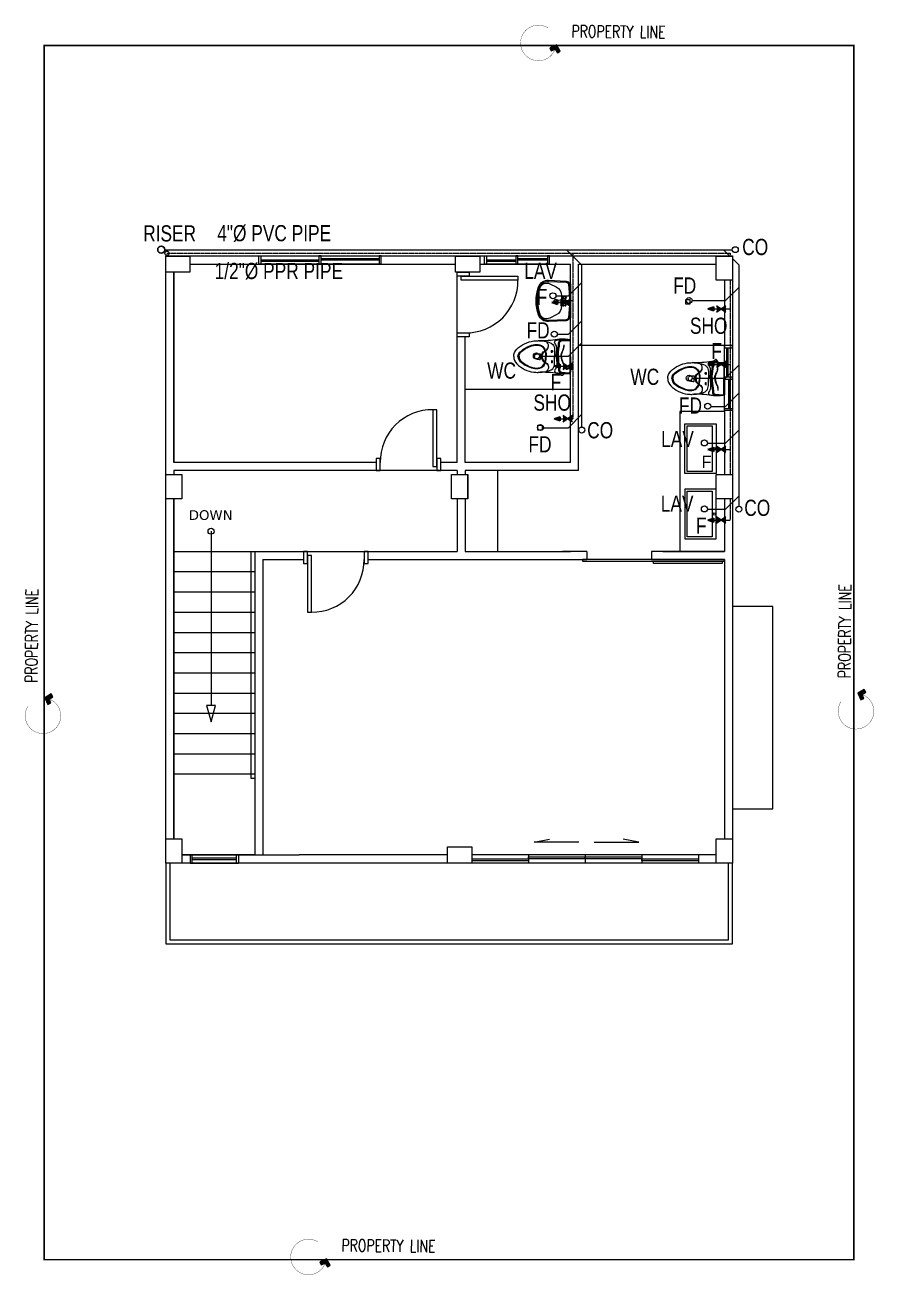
# Model space of a CAD drawing. Header units: millimetres. Extents: x 1634676 to 2610633, y -385676 to -37463.
# Drawn here: x 2158779 to 2169266, y -229901 to -214457 of the extents above; entities that cross this region are included whole.
import ezdxf

# ---------------------------------------------------------------- set-up
doc = ezdxf.new("R2010")
doc.units = ezdxf.units.MM
doc.header["$MEASUREMENT"] = 0
for name, pattern in [('CENTER', [2, 1.25, -0.25, 0.25, -0.25]), ('PHANTOM2', [1.25, 0.625, -0.125, 0.125, -0.125, 0.125, -0.125]), ('PHANTOMX2', [5, 2.5, -0.5, 0.5, -0.5, 0.5, -0.5])]:
    doc.linetypes.add(name, pattern=pattern)
doc.layers.get('0').update_dxf_attribs({"lineweight": 15})
for name, color, linetype, lineweight in [('.15', 7, 'Continuous', 15), ('.2', 2, 'Continuous', 20), ('ST-ANNOT_A', 74, 'Continuous', 20), ('ST-ANNOT_ALeadLines', 250, 'Continuous', 13), ('ST-HATCH_E', 250, 'Continuous', 9)]:
    doc.layers.add(name, color=color, linetype=linetype, lineweight=lineweight)
doc.layers.add('A-FURN-SEAT-N', color=1, linetype='Continuous')
doc.layers.add('WATER LINE', color=2, linetype='CENTER')
doc.styles.add('specs100', font='GOTHIC.TTF', dxfattribs={"height": 0.21})
doc.styles.add('ST_TEXT', font='romans.shx', dxfattribs={"width": 0.75})
doc.styles.add('VERDANA', font='verdana.ttf')

# ---------------------------------------------------------------- blocks, each defined once
blk = doc.blocks.new('769789789789')
for points in [[(1792812, -125948), (1792812, -125748), (1792512, -125748), (1792512, -125948)], [(1796392, -125948), (1796392, -125748), (1796092, -125748), (1796092, -125948)], [(1799312, -126048), (1799512, -126048), (1799512, -125748), (1799312, -125748)], [(1792512, -128748), (1792712, -128748), (1792712, -128448), (1792512, -128448)], [(1796042, -128748), (1796242, -128748), (1796242, -128448), (1796042, -128448)], [(1799312, -128748), (1799512, -128748), (1799512, -128448), (1799312, -128448)], [(1792512, -133248), (1792712, -133248), (1792712, -132948), (1792512, -132948)], [(1799312, -133248), (1799512, -133248), (1799512, -132948), (1799312, -132948)], [(1795992, -133048), (1795992, -133248), (1796292, -133248), (1796292, -133048)]]:
    blk.add_wipeout(points).dxf.layer = 'ST-HATCH_E'
at = {"layer": '.15', "color": 6}
for points in [[(1792512, -125948), (1792512, -125748), (1792812, -125748), (1792812, -125948)], [(1796092, -125948), (1796092, -125748), (1796392, -125748), (1796392, -125948)], [(1799312, -125748), (1799512, -125748), (1799512, -126048), (1799312, -126048)], [(1792512, -128448), (1792712, -128448), (1792712, -128748), (1792512, -128748)], [(1796042, -128448), (1796242, -128448), (1796242, -128748), (1796042, -128748)], [(1799312, -128448), (1799512, -128448), (1799512, -128748), (1799312, -128748)], [(1792512, -132948), (1792712, -132948), (1792712, -133248), (1792512, -133248)], [(1799312, -132948), (1799512, -132948), (1799512, -133248), (1799312, -133248)], [(1796292, -133048), (1796292, -133248), (1795992, -133248), (1795992, -133048)]]:
    blk.add_lwpolyline(points, close=True, dxfattribs=at)
blk = doc.blocks.new('1212121222')
at = {"layer": 'ST-HATCH_E', "ltscale": 1000}
for p, q in [((1810349, -183982), (1817349, -183982)), ((1810349, -191482), (1810349, -183982)), ((1810449, -185282), (1810449, -184082)), ((1810449, -184082), (1813749, -184082)), ((1810449, -186532), (1810449, -184082)), ((1810449, -184082), (1810449, -186532)), ((1813749, -184082), (1813949, -184082)), ((1813949, -186532), (1813949, -184082)), ((1814049, -184082), (1815349, -184082)), ((1814049, -184182), (1814049, -184082)), ((1814275, -183982), (1817349, -183982)), ((1815349, -186532), (1815349, -184082)), ((1815449, -184082), (1817249, -184082)), ((1815449, -186632), (1815449, -184082)), ((1817199, -183982), (1817349, -183982)), ((1817199, -184132), (1817199, -183982)), ((1817199, -183982), (1817349, -184132)), ((1817249, -184082), (1817249, -187632)), ((1817349, -183982), (1817349, -191482)), ((1817349, -183982), (1817349, -184132)), ((1817349, -184132), (1817199, -184132)), ((1816773, -184518), (1816823, -184518)), ((1816773, -184579), (1816773, -184518)), ((1816823, -184518), (1816823, -184579)), ((1816823, -184579), (1816773, -184579)), ((1814049, -186532), (1814049, -184982)), ((1815449, -185082), (1817249, -185082)), ((1815349, -185632), (1814049, -185632)), ((1816699, -185902), (1816699, -187632)), ((1817249, -185902), (1816699, -185902)), ((1814947, -186073), (1814997, -186073)), ((1814947, -186134), (1814947, -186073)), ((1814997, -186073), (1814997, -186134)), ((1816763, -186670), (1816763, -186056)), ((1816763, -186056), (1817148, -186056)), ((1816788, -186645), (1816788, -186081)), ((1816788, -186081), (1817098, -186081)), ((1817098, -186081), (1817098, -186645)), ((1817148, -186056), (1817148, -186670)), ((1814997, -186134), (1814947, -186134)), ((1812949, -186532), (1810449, -186532)), ((1813949, -186532), (1813749, -186532)), ((1815349, -186532), (1814049, -186532)), ((1810449, -186632), (1810449, -191382)), ((1813949, -186632), (1810449, -186632)), ((1813949, -186632), (1813949, -187632)), ((1815449, -186632), (1814049, -186632)), ((1814049, -186632), (1814049, -187632)), ((1814449, -186632), (1814449, -187632)), ((1817148, -186670), (1816763, -186670)), ((1817098, -186645), (1816788, -186645)), ((1810449, -191382), (1810449, -186782)), ((1817148, -186864), (1816763, -186864)), ((1816763, -186864), (1816763, -187478)), ((1817148, -187478), (1817148, -186864)), ((1816788, -187453), (1816788, -186889)), ((1816788, -186889), (1817098, -186889)), ((1817098, -186889), (1817098, -187453)), ((1810909, -187383), (1810909, -189534)), ((1816763, -187478), (1817148, -187478)), ((1817098, -187453), (1816788, -187453)), ((1810449, -187632), (1811449, -187632)), ((1811399, -187632), (1811399, -190432)), ((1811449, -187632), (1811449, -191382)), ((1811449, -187632), (1813949, -187632)), ((1811449, -187632), (1811449, -191382)), ((1814049, -187632), (1815349, -187632)), ((1815549, -187632), (1815249, -187632)), ((1815549, -187632), (1815399, -187632)), ((1815549, -187632), (1815549, -187732)), ((1816699, -187632), (1816349, -187632)), ((1816349, -187632), (1816349, -187732)), ((1816699, -187632), (1816399, -187632)), ((1816488, -187632), (1817249, -187632)), ((1817249, -187632), (1816488, -187632)), ((1811549, -187732), (1812049, -187732)), ((1811549, -187732), (1811549, -191382)), ((1812849, -187732), (1815549, -187732)), ((1815499, -187732), (1815499, -187752)), ((1817249, -187732), (1815499, -187732)), ((1815499, -187752), (1817249, -187752)), ((1816349, -187732), (1817249, -187732)), ((1816374, -187732), (1817224, -187732)), ((1816374, -187782), (1816374, -187752)), ((1817224, -187782), (1816374, -187782)), ((1817224, -187752), (1817224, -187782)), ((1817249, -187732), (1817249, -191382)), ((1817249, -187752), (1817249, -187732)), ((1810449, -187882), (1811449, -187882)), ((1810449, -188132), (1811449, -188132)), ((1810449, -188382), (1811449, -188382)), ((1817849, -188312), (1817349, -188312)), ((1817849, -190812), (1817849, -188312)), ((1810449, -188632), (1811449, -188632)), ((1810449, -188882), (1811449, -188882)), ((1810449, -189132), (1811449, -189132)), ((1810449, -189382), (1811449, -189382)), ((1810449, -189632), (1811449, -189632)), ((1810909, -189534), (1810852, -189534)), ((1810852, -189534), (1810911, -189736)), ((1810964, -189535), (1810909, -189534)), ((1810911, -189736), (1810964, -189535)), ((1810449, -189882), (1811449, -189882)), ((1810449, -190132), (1811449, -190132)), ((1810449, -190382), (1811449, -190382)), ((1811449, -190382), (1811449, -191382)), ((1811399, -190432), (1811449, -190432)), ((1817349, -190812), (1817349, -190812)), ((1817349, -190812), (1817849, -190812)), ((1814900, -191224), (1815091, -191188)), ((1816192, -191224), (1816000, -191188)), ((1810349, -191332), (1810499, -191332)), ((1810349, -191482), (1810349, -191332)), ((1810349, -191332), (1810499, -191482)), ((1810499, -191332), (1810499, -191482)), ((1815450, -191224), (1814900, -191224)), ((1815642, -191224), (1816192, -191224)), ((1817199, -191332), (1817349, -191332)), ((1817199, -191482), (1817199, -191332)), ((1817199, -191332), (1817349, -191482)), ((1817349, -191332), (1817349, -191482)), ((1817349, -191482), (1810349, -191482)), ((1810349, -191482), (1810349, -192482)), ((1810499, -191482), (1810349, -191482)), ((1810399, -191482), (1810399, -192432)), ((1811449, -191382), (1810449, -191382)), ((1810449, -191382), (1811449, -191382)), ((1811449, -191382), (1811999, -191382)), ((1817249, -191382), (1811999, -191382)), ((1814129, -191382), (1814129, -191482)), ((1814129, -191430), (1814829, -191430)), ((1814129, -191455), (1814129, -191430)), ((1814829, -191455), (1814129, -191455)), ((1814829, -191382), (1814829, -191482)), ((1814829, -191405), (1815529, -191405)), ((1814829, -191430), (1814829, -191405)), ((1814829, -191430), (1814829, -191455)), ((1815529, -191430), (1814829, -191430)), ((1815529, -191382), (1815529, -191482)), ((1815529, -191405), (1815529, -191430)), ((1815529, -191405), (1816229, -191405)), ((1815529, -191430), (1815529, -191405)), ((1816229, -191430), (1815529, -191430)), ((1816229, -191382), (1816229, -191482)), ((1816229, -191405), (1816229, -191430)), ((1816229, -191430), (1816929, -191430)), ((1816229, -191455), (1816229, -191430)), ((1816929, -191455), (1816229, -191455)), ((1817199, -191382), (1816899, -191382)), ((1816929, -191382), (1816929, -191482)), ((1816929, -191430), (1816929, -191455)), ((1817349, -191482), (1817199, -191482)), ((1817299, -192432), (1817299, -191482)), ((1817349, -192482), (1817349, -191482)), ((1810349, -192482), (1817349, -192482)), ((1810399, -192432), (1817299, -192432))]:
    blk.add_line(p, q, dxfattribs=at)
at = {"layer": 'ST-HATCH_E'}
for p, q in [((1815190, -184526), (1815230, -184522)), ((1815191, -184526), (1815190, -184526)), ((1815190, -184549), (1815230, -184553)), ((1815191, -184549), (1815190, -184549)), ((1815191, -184526), (1815245, -184521)), ((1815191, -184549), (1815245, -184554)), ((1815256, -184479), (1815256, -184505)), ((1815256, -184479), (1815267, -184479)), ((1815260, -184480), (1815256, -184479)), ((1815260, -184480), (1815265, -184480)), ((1815260, -184480), (1815260, -184485)), ((1815260, -184569), (1815260, -184506)), ((1815370, -184537), (1815277, -184537)), ((1815282, -184479), (1815293, -184479)), ((1815284, -184480), (1815290, -184480)), ((1815290, -184480), (1815293, -184479)), ((1815290, -184480), (1815290, -184485)), ((1815290, -184569), (1815290, -184506)), ((1815293, -184596), (1815293, -184479)), ((1815349, -184558), (1815349, -184517)), ((1815256, -184596), (1815256, -184570)), ((1815260, -184595), (1815256, -184596)), ((1815256, -184596), (1815267, -184596)), ((1815260, -184595), (1815260, -184590)), ((1815260, -184595), (1815265, -184595)), ((1815282, -184596), (1815293, -184596)), ((1815284, -184595), (1815290, -184595)), ((1815290, -184595), (1815290, -184590)), ((1815290, -184595), (1815293, -184596)), ((1815129, -185161), (1815109, -185161)), ((1815119, -185165), (1815119, -185145)), ((1815119, -185177), (1815119, -185157)), ((1815129, -185289), (1815109, -185289)), ((1815119, -185273), (1815119, -185293)), ((1815119, -185285), (1815119, -185305)), ((1815297, -185375), (1815288, -185375)), ((1815318, -185375), (1815288, -185375)), ((1815303, -185390), (1815303, -185360)), ((1815386, -185375), (1815324, -185375)), ((1815349, -185368), (1815363, -185368)), ((1815365, -185370), (1815349, -185370)), ((1815365, -185379), (1815349, -185379)), ((1815349, -185381), (1815363, -185381)), ((1815365, -185370), (1815363, -185368)), ((1815363, -185381), (1815363, -185368)), ((1815365, -185379), (1815363, -185381)), ((1815365, -185379), (1815365, -185370)), ((1817029, -185432), (1817009, -185432)), ((1817019, -185436), (1817019, -185416)), ((1817019, -185448), (1817019, -185428)), ((1817029, -185560), (1817009, -185560)), ((1817019, -185544), (1817019, -185564)), ((1817019, -185556), (1817019, -185576)), ((1811249, -191382), (1810649, -191382)), ((1810649, -191482), (1811249, -191482)), ((1811224, -191421), (1810674, -191421)), ((1811224, -191443), (1810674, -191443)), ((1811224, -191482), (1811224, -191382)), ((1811224, -191382), (1811249, -191382)), ((1811249, -191482), (1811224, -191482)), ((1811249, -191382), (1811249, -191482))]:
    blk.add_line(p, q, dxfattribs=at)
for points in [[(1813949, -184232), (1813949, -184182), (1814097, -184182), (1814097, -184232)], [(1813999, -184282), (1813999, -184232), (1814699, -184232), (1814699, -184282)], [(1813949, -184982), (1813949, -184932), (1814097, -184932), (1814097, -184982)], [(1813649, -186582), (1813699, -186582), (1813699, -185882), (1813649, -185882)], [(1812949, -186632), (1812999, -186632), (1812999, -186484), (1812949, -186484)], [(1813699, -186632), (1813749, -186632), (1813749, -186484), (1813699, -186484)], [(1812099, -187632), (1812049, -187632), (1812049, -187780), (1812099, -187780)], [(1812849, -187632), (1812799, -187632), (1812799, -187780), (1812849, -187780)], [(1812149, -187682), (1812099, -187682), (1812099, -188382), (1812149, -188382)]]:
    blk.add_lwpolyline(points, close=True, dxfattribs=at)
for points in [[(1814954, -184365, -0.328153), (1815078, -184282), (1815294, -184292, -0.357797), (1815333, -184328, -0.075286), (1815333, -184747, -0.357797), (1815294, -184783), (1815078, -184793, -0.328153), (1814954, -184710, -0.174703)], [(1815295, -184306, -0.362688), (1815323, -184331, -0.067947), (1815323, -184744, -0.362688), (1815295, -184769), (1815076, -184779, -0.329049), (1814965, -184705, -0.173013), (1814965, -184370, -0.329049), (1815076, -184296)], [(1815126, -185155), (1815126, -185167, -1), (1815113, -185167), (1815113, -185155, -1)], [(1815126, -185155), (1815126, -185167, -1), (1815113, -185167), (1815113, -185155, -1)], [(1815126, -185295), (1815126, -185283, 1), (1815113, -185283), (1815113, -185295, 1)], [(1815126, -185295), (1815126, -185283, 1), (1815113, -185283), (1815113, -185295, 1)], [(1817163, -185284, 0.332977), (1817154, -185264, 0.118319), (1817144, -185262, 0.118319), (1817135, -185264, 0.341044), (1817126, -185285, 0.216749), (1817125, -185287), (1817125, -185291, 0.449928), (1817129, -185294, -0.049432), (1817160, -185293, 0.437007), (1817164, -185290), (1817164, -185286, 0.18933), (1817163, -185284)], [(1815263, -185436, -0.332977), (1815254, -185456, -0.118319), (1815244, -185458, -0.118319), (1815235, -185456, -0.341044), (1815226, -185436, -0.216749), (1815225, -185433), (1815225, -185430, -0.449928), (1815229, -185427, 0.049432), (1815260, -185427, -0.437007), (1815264, -185430), (1815264, -185434, -0.18933), (1815263, -185436)], [(1817026, -185426), (1817026, -185438, -1), (1817013, -185438), (1817013, -185426, -1)], [(1817026, -185426), (1817026, -185438, -1), (1817013, -185438), (1817013, -185426, -1)], [(1817026, -185566), (1817026, -185554, 1), (1817013, -185554), (1817013, -185566, 1)], [(1817026, -185566), (1817026, -185554, 1), (1817013, -185554), (1817013, -185566, 1)]]:
    blk.add_lwpolyline(points, format="xyb", close=True, dxfattribs=at)
for points in [[(1815239, -184554), (1815239, -184599, -0.283963), (1815170, -184711), (1815092, -184750, -0.447772), (1814976, -184704, -0.176211), (1814976, -184371, -0.447772), (1815092, -184325), (1815170, -184364, -0.283963), (1815239, -184476), (1815239, -184521, -0.283963)], [(1815177, -184550, -0.017579), (1815176, -184551, -2.077742)], [(1815183, -184550, -0.015817), (1815182, -184551, -2.688714)], [(1815349, -185225), (1815349, -185032, 0.37029), (1815336, -185017, 0.045983), (1815266, -185010, 0.066349), (1815161, -185020, -0.023082), (1815041, -185029, -0.020841), (1814951, -185029)], [(1815173, -185225, -0.027608), (1815178, -185151, 0.074263), (1815177, -185103, 0.10869), (1815157, -185061, -0.57652), (1815175, -185024, -0.041432), (1815336, -185017)], [(1814649, -185225, -0.232203), (1814687, -185135, -0.174433), (1814894, -185032, -0.03147), (1814951, -185029, -0.03147)], [(1814700, -185225, -0.25563), (1814738, -185156, -0.119659), (1814888, -185080, -0.103174), (1814969, -185080, -0.232408), (1815032, -185135, -0.090344), (1815048, -185207), (1815049, -185225)], [(1814714, -185226, -0.219956), (1814742, -185163, -0.118286), (1814890, -185087, -0.109776), (1814967, -185086, -0.232044), (1815025, -185138, -0.09043), (1815041, -185207), (1815042, -185225)], [(1814963, -185029, -0.045619), (1815044, -185039, -0.139783), (1815130, -185074, -0.164142), (1815152, -185137), (1815152, -185225)], [(1814986, -185224, -0.217716), (1815012, -185168, -0.029027), (1815051, -185140, 0.208424), (1815077, -185098, 0.292075), (1815044, -185039)], [(1814999, -185225, -0.140617), (1815011, -185181, -0.093588), (1815048, -185147, 0.23322), (1815077, -185098, 0.255018)], [(1815189, -185225, -0.057944), (1815198, -185105, 0.052815), (1815202, -185058, -0.36261), (1815235, -185020)], [(1815201, -185225, -0.05798), (1815210, -185107, 0.05248), (1815214, -185058, -0.359755), (1815237, -185031, -0.063624), (1815333, -185026, -0.41741), (1815343, -185036), (1815343, -185225)], [(1815231, -185225, -0.15044), (1815254, -185148, 0.048879), (1815263, -185125, 0.061537), (1815270, -185078)], [(1815237, -185225, -0.122769), (1815256, -185152, 0.082103), (1815267, -185119, 0.036414), (1815270, -185078)], [(1814649, -185225, 0.232203), (1814687, -185314, 0.174433), (1814894, -185417, 0.03147), (1814951, -185420, 0.03147)], [(1814700, -185225, 0.25563), (1814738, -185294, 0.119659), (1814888, -185369, 0.103174), (1814969, -185370, 0.232408), (1815032, -185314, 0.090344), (1815048, -185242), (1815049, -185225)], [(1814714, -185223, 0.219956), (1814742, -185286, 0.118286), (1814890, -185362, 0.109776), (1814967, -185363, 0.232044), (1815025, -185311, 0.09043), (1815041, -185242), (1815042, -185224)], [(1814903, -185225, -0.341543), (1814923, -185195, -0.07795), (1814972, -185190, -0.460293), (1814977, -185197, 0.021492), (1814976, -185225)], [(1814903, -185225, 0.341543), (1814923, -185254, 0.07795), (1814972, -185259, 0.460293), (1814977, -185252, -0.021492), (1814976, -185225)], [(1814951, -185420, 0.052513), (1815044, -185410, 0.139783), (1815130, -185375, 0.164142), (1815152, -185312), (1815152, -185225)], [(1814986, -185224, 0.222287), (1815012, -185281, 0.029027), (1815051, -185310, -0.208424), (1815077, -185352, -0.292075), (1815044, -185411)], [(1814999, -185225, 0.140617), (1815011, -185269, 0.093588), (1815048, -185302, -0.23322), (1815077, -185352, -0.255018)], [(1815173, -185225, 0.027608), (1815178, -185298, -0.074263), (1815177, -185347, -0.10869), (1815157, -185388, 0.57652), (1815175, -185425, 0.012948), (1815225, -185430, 0.012948)], [(1815189, -185225, 0.057944), (1815198, -185346, -0.052815), (1815202, -185392, 0.293076), (1815226, -185428, 0.293076)], [(1815201, -185225, 0.05798), (1815210, -185342, -0.05248), (1815214, -185391, 0.359755), (1815237, -185418, 0.063624), (1815333, -185423, 0.41741), (1815343, -185413), (1815343, -185225)], [(1815231, -185225, 0.15044), (1815254, -185301, -0.048879), (1815263, -185324, -0.061537), (1815270, -185371)], [(1815237, -185225, 0.122769), (1815256, -185298, -0.082103), (1815267, -185330, -0.036414), (1815270, -185371)], [(1815349, -185225), (1815349, -185417, -0.37029), (1815336, -185432, -0.045983), (1815266, -185439, -0.001799), (1815263, -185439, -0.001799)], [(1816549, -185496, -0.232203), (1816587, -185407, -0.174433), (1816794, -185304, -0.03147), (1816851, -185300, -0.03147)], [(1817126, -185282, 0.041013), (1817061, -185291, -0.023082), (1816941, -185301, -0.020841), (1816851, -185300)], [(1816851, -185300, -0.052513), (1816944, -185310, -0.139783), (1817030, -185346, -0.164142), (1817052, -185408), (1817052, -185496)], [(1816886, -185496, -0.222287), (1816912, -185439, -0.029027), (1816951, -185411, 0.208424), (1816977, -185369, 0.292075), (1816944, -185310)], [(1817073, -185496, -0.027608), (1817078, -185422, 0.074263), (1817077, -185374, 0.10869), (1817057, -185333, -0.57652), (1817075, -185295, -0.012948), (1817125, -185290, -0.012948)], [(1817089, -185495, -0.057944), (1817098, -185375, 0.052815), (1817102, -185328, -0.293076), (1817126, -185293, -0.293076)], [(1817163, -185284, 0.181108), (1817161, -185283, 0.048177), (1817128, -185284, 0.150706), (1817126, -185285)], [(1815226, -185439, -0.041013), (1815161, -185429, 0.023082), (1815041, -185420, 0.020841), (1814951, -185420)], [(1815263, -185436, -0.181108), (1815261, -185437, -0.048177), (1815228, -185436, -0.150706), (1815226, -185436)], [(1815264, -185432, 0.01864), (1815336, -185432)], [(1816600, -185496, -0.25563), (1816638, -185427, -0.119659), (1816788, -185352, -0.103174), (1816869, -185351, -0.232408), (1816932, -185407, -0.090344), (1816948, -185478), (1816949, -185496)], [(1816614, -185498, -0.219956), (1816642, -185434, -0.118286), (1816790, -185358, -0.109776), (1816867, -185358, -0.232044), (1816925, -185410, -0.09043), (1816941, -185479), (1816942, -185496)], [(1816803, -185496, -0.341543), (1816823, -185467, -0.07795), (1816872, -185461, -0.460293), (1816877, -185469, 0.021492), (1816876, -185496)], [(1816899, -185495, -0.140617), (1816911, -185452, -0.093588), (1816948, -185418, 0.23322), (1816977, -185369, 0.255018)], [(1817131, -185496, -0.15044), (1817154, -185419, 0.048879), (1817163, -185397, 0.061537), (1817170, -185350)], [(1817137, -185496, -0.122769), (1817156, -185423, 0.082103), (1817167, -185390, 0.036414), (1817170, -185350)], [(1816549, -185496, 0.232203), (1816587, -185585, 0.174433), (1816794, -185688, 0.03147), (1816851, -185692, 0.03147)], [(1816600, -185496, 0.25563), (1816638, -185565, 0.119659), (1816788, -185640, 0.103174), (1816869, -185641, 0.232408), (1816932, -185585, 0.090344), (1816948, -185514), (1816949, -185496)], [(1816614, -185494, 0.219956), (1816642, -185557, 0.118286), (1816790, -185633, 0.109776), (1816867, -185634, 0.232044), (1816925, -185582, 0.09043), (1816941, -185513), (1816942, -185496)], [(1816803, -185496, 0.341543), (1816823, -185525, 0.07795), (1816872, -185531, 0.460293), (1816877, -185523, -0.021492), (1816876, -185496)], [(1816863, -185691, 0.045619), (1816944, -185682, 0.139783), (1817030, -185646, 0.164142), (1817052, -185583), (1817052, -185496)], [(1816886, -185496, 0.217716), (1816912, -185552, 0.029027), (1816951, -185581, -0.208424), (1816977, -185622, -0.292075), (1816944, -185682)], [(1816899, -185496, 0.140617), (1816911, -185539, 0.093588), (1816948, -185573, -0.23322), (1816977, -185622, -0.255018)], [(1817089, -185495, 0.057944), (1817098, -185616, -0.052815), (1817102, -185663, 0.36261), (1817135, -185701)], [(1817131, -185496, 0.15044), (1817154, -185573, -0.048879), (1817163, -185595, -0.061537), (1817170, -185642)], [(1817137, -185496, 0.122769), (1817156, -185569, -0.082103), (1817167, -185602, -0.036414), (1817170, -185642)]]:
    blk.add_lwpolyline(points, format="xyb", dxfattribs=at)
for points in [[(1815333, -184328), (1815349, -184328), (1815349, -184747), (1815333, -184747)], [(1810649, -191482), (1810674, -191482), (1810674, -191382), (1810649, -191382), (1810649, -191470)], [(1810649, -191382), (1810649, -191482)]]:
    blk.add_lwpolyline(points, dxfattribs=at)
for centre, radius in [((1815166, -184537), 20.9), ((1815166, -184537), 16.7), ((1815275, -184496), 18.4), ((1815275, -184496), 14.4), ((1815275, -184537), 7.95), ((1815275, -184579), 18.4), ((1815275, -184579), 14.4), ((1815303, -185375), 10.3)]:
    blk.add_circle(centre, radius, dxfattribs=at)
at = {"layer": 'ST-HATCH_E', "ltscale": 1000}
for centre, radius in [((1817124, -186363), 14.9), ((1817124, -187171), 14.9), ((1810909, -187383), 36.8)]:
    blk.add_circle(centre, radius, dxfattribs=at)
at = {"layer": 'ST-HATCH_E'}
for centre, radius, start, end in [((1814059, -184292), 640, 269.0793, 0.9207), ((1815293, -184369), 63.2, 52.845, 87.9653), ((1815272, -184537), 82.8, 171.872, 188.128), ((1815272, -184537), 81.8, 172.2121, 187.7879), ((1815239, -184505), 16.7, 285.0613, 0), ((1815239, -184570), 16.7, 0, 74.9387), ((1815243, -184504), 16.7, 275.9777, 353.3473), ((1815243, -184571), 16.7, 6.6527, 84.0223), ((1815251, -184496), 9.61, 315.8561, 44.1439), ((1815275, -184472), 9.61, 225.8561, 314.1439), ((1815275, -184520), 9.61, 45.8561, 134.1439), ((1815299, -184496), 9.61, 135.8561, 224.1439), ((1815251, -184579), 9.61, 315.8561, 44.1439), ((1815275, -184555), 9.61, 225.8561, 314.1439), ((1815275, -184603), 9.61, 45.8561, 134.1439), ((1815299, -184579), 9.61, 135.8561, 224.1439), ((1815293, -184706), 63.2, 272.0347, 307.155), ((1813639, -186522), 640, 89.0793, 180.9207), ((1812159, -187742), 640, 269.0793, 0.9207)]:
    blk.add_arc(centre, radius, start, end, dxfattribs=at)
blk.add_point((1815349, -184537), dxfattribs=at)
at = {"layer": 'ST-HATCH_E', "linetype": 'Continuous', "style": 'VERDANA'}
blk.add_text('DOWN', height=120, dxfattribs=at).set_placement((1810633, -187243))
for points in [[(1811499, -184082), (1813009, -184082), (1813009, -183982), (1811499, -183982)], [(1814288, -184082), (1815088, -184082), (1815088, -183982), (1814288, -183982)], [(1817349, -185890), (1817349, -185090), (1817249, -185090), (1817249, -185890)]]:
    blk.add_wipeout(points).dxf.layer = 'ST-HATCH_E'
at = {"layer": 'ST-HATCH_E'}
for p, q in [((1812242, -184034), (1811524, -184034)), ((1812242, -184051), (1811524, -184051)), ((1812267, -184014), (1812984, -184014)), ((1812267, -184031), (1812984, -184031)), ((1814675, -184034), (1814313, -184034)), ((1814675, -184051), (1814313, -184051)), ((1814700, -184014), (1815063, -184014)), ((1814700, -184031), (1815063, -184031)), ((1817281, -185478), (1817281, -185115)), ((1817298, -185478), (1817298, -185115)), ((1817301, -185503), (1817301, -185865)), ((1817318, -185503), (1817318, -185865))]:
    blk.add_line(p, q, dxfattribs=at)
for points in [[(1811499, -183982), (1813009, -183982)], [(1811499, -183982), (1811524, -183982), (1811524, -184082), (1811499, -184082), (1811499, -183995)], [(1811499, -184082), (1811499, -183982)], [(1813009, -184082), (1811499, -184082)], [(1812267, -183982), (1812242, -183982), (1812242, -184082), (1812267, -184082), (1812267, -183982)], [(1813009, -183982), (1812984, -183982), (1812984, -184082), (1813009, -184082), (1813009, -183995)], [(1813009, -184082), (1813009, -183982)], [(1814288, -183982), (1815088, -183982)], [(1814288, -183982), (1814313, -183982), (1814313, -184082), (1814288, -184082), (1814288, -183995)], [(1814288, -184082), (1814288, -183982)], [(1815088, -184082), (1814288, -184082)], [(1814700, -183982), (1814675, -183982), (1814675, -184082), (1814700, -184082), (1814700, -183982)], [(1815088, -183982), (1815063, -183982), (1815063, -184082), (1815088, -184082), (1815088, -183995)], [(1815088, -184082), (1815088, -183982)], [(1817249, -185890), (1817249, -185090)], [(1817249, -185090), (1817249, -185115), (1817349, -185115), (1817349, -185090), (1817262, -185090)], [(1817349, -185090), (1817249, -185090)], [(1817349, -185090), (1817349, -185890)], [(1817249, -185478), (1817249, -185503), (1817349, -185503), (1817349, -185478), (1817249, -185478)], [(1817249, -185890), (1817249, -185865), (1817349, -185865), (1817349, -185890), (1817262, -185890)], [(1817349, -185890), (1817249, -185890)]]:
    blk.add_lwpolyline(points, dxfattribs=at)
for points in [[(1817101, -185496, -0.05798), (1817110, -185378, 0.05248), (1817114, -185329, -0.359755), (1817137, -185303, -0.063624), (1817233, -185297, -0.41741), (1817243, -185307), (1817243, -185496)], [(1817249, -185496), (1817249, -185688, -0.37029), (1817236, -185703, -0.045983), (1817166, -185710, -0.066349), (1817061, -185701, 0.023082), (1816941, -185691, 0.020841), (1816851, -185692)], [(1817073, -185496, 0.027608), (1817078, -185570, -0.074263), (1817077, -185618, -0.10869), (1817057, -185659, 0.57652), (1817075, -185697, 0.041432), (1817236, -185703)], [(1817101, -185496, 0.05798), (1817110, -185614, -0.05248), (1817114, -185663, 0.359755), (1817137, -185689, 0.063624), (1817233, -185695, 0.41741), (1817243, -185685), (1817243, -185496)]]:
    blk.add_lwpolyline(points, format="xyb", dxfattribs=at)
blk = doc.blocks.new('A$C2B457572')
at = {"layer": 'WATER LINE'}
for points in [[(-0.048, 0.072), (0, 0), (0.048, 0.072)], [(0, 0), (-0.048, -0.072), (0.048, -0.072)], [(0.03, -0.115), (-0.03, -0.115), (0, -0.205)]]:
    blk.add_hatch(color=256, dxfattribs=at).paths.add_polyline_path(points)
for p, q in [((0.048, -0.072), (-0.048, 0.072)), ((-0.048, -0.072), (0.048, 0.072))]:
    blk.add_line(p, q, dxfattribs=at)
blk.add_lwpolyline([(-0.03, -0.115), (0, -0.205), (0, -0.205), (0.03, -0.115)], close=True, dxfattribs=at)
blk = doc.blocks.new('Area Point Arrow')
at = {"layer": 'ST-ANNOT_ALeadLines', "ltscale": 2}
blk.add_hatch(color=2, dxfattribs=at).paths.add_polyline_path([(0, 1), (75, -119), (170, -60), (45, 142), (-173, 49), (-129, -54)])
at = {"layer": 'ST-ANNOT_ALeadLines', "color": 2, "ltscale": 2, "const_width": 10}
blk.add_lwpolyline([(-238, 704, 2.805748), (0, 1, -0.127272)], format="xyb", dxfattribs=at)
at = {"layer": 'ST-ANNOT_ALeadLines', "color": 2}
blk.add_lwpolyline([(0, 1), (75, -119), (170, -60), (45, 142), (-173, 49), (-129, -54), (0, 1)], dxfattribs=at)
blk = doc.blocks.new('243242342342')
at = {"color": 6, "linetype": 'PHANTOM2', "ltscale": 10, "const_width": 20}
blk.add_lwpolyline([(1791012, -107443), (1801012, -107443), (1801012, -122443), (1791012, -122443), (1791012, -107443)], dxfattribs=at)
at = {"layer": 'ST-ANNOT_ALeadLines', "xscale": 0.375, "yscale": 0.375, "zscale": 0.375}
for p in [(1797322, -107488), (1794482, -122488)]:
    blk.add_blockref('Area Point Arrow', p, dxfattribs=at)
at = {"layer": 'ST-ANNOT_ALeadLines', "xscale": 0.3750000000000002, "yscale": 0.3750000000000002, "zscale": 0.3750000000000002, "rotation": 90}
for p in [(1791074, -115517), (1801117, -115461)]:
    blk.add_blockref('Area Point Arrow', p, dxfattribs=at)
at = {"layer": 'ST-ANNOT_A', "char_height": 150, "width": 1779.23, "attachment_point": 4, "style": 'ST_TEXT'}
for insert, rotation in [((1797524, -107266), 359.4889), ((1800895, -115259), 89.4889), ((1790852, -115316), 89.4889), ((1794683, -122266), 359.4889)]:
    blk.add_mtext('{\\C6;PROPERTY LINE}', dxfattribs=dict(at, insert=insert, rotation=rotation))
blk = doc.blocks.new('324324234')
at = {"layer": '.2', "linetype": 'Continuous'}
blk.add_blockref('243242342342', (0, 0), dxfattribs=at)
blk.add_blockref('769789789789', (0, 15705), dxfattribs=at)

msp = doc.modelspace()

# ---------------------------------------------------------------- linework, layer by layer
at = {"layer": '.2', "color": 1, "ltscale": 2}
msp.add_line((2160506.004, -217232.438), (2167515.5, -217232.438), dxfattribs=at)

# ---------------------------------------------------------------- block references
at = {"layer": '.2', "linetype": 'Continuous'}
msp.add_blockref('769789789789', (368004.661, -91562.977), dxfattribs=at)

# ---------------------------------------------------------------- texts
at = {"layer": '.2', "color": 1, "style": 'specs100', "width": 0.8}
for s, p in [('RISER', (2160237.846, -217131.502, 0)), ('4"%%C PVC PIPE ', (2161152.785, -217128.736, 0))]:
    msp.add_text(s, height=200, dxfattribs=at).set_placement(p)

# ---------------------------------------------------------------- next in the draw order: block references
at = {"layer": '.2', "linetype": 'Continuous'}
msp.add_blockref('1212121222', (350168, -33328.5), dxfattribs=at)

# ---------------------------------------------------------------- next in the draw order: linework, layer by layer
at = {"layer": '.2', "color": 1, "linetype": 'PHANTOMX2', "ltscale": 1.5}
for p, q in [((2160532.161, -217275.938), (2167489, -217275.938)), ((2165547.5, -217275.938), (2165547.5, -219321.105)), ((2167489, -217275.938), (2167489, -220573)), ((2165285.726, -217886.845, 0), (2165517.115, -217886.845)), ((2167213.61, -217965, 0), (2167489, -217965)), ((2165316.11, -218672.5, 0), (2165547.5, -218672.5)), ((2167213.61, -218649.469, 0), (2167489, -218649.469)), ((2165316.11, -219321.105, 0), (2165547.5, -219321.105)), ((2167213.61, -219701, 0), (2167489, -219701)), ((2167213.61, -220573, 0), (2167489, -220573))]:
    msp.add_line(p, q, dxfattribs=at)
at = {"layer": '.2', "color": 1, "ltscale": 2}
for p, q in [((2165658.228, -219424.402), (2165658.228, -217424.165)), ((2167598.728, -220401.902), (2167598.728, -217424.165)), ((2165336.426, -217804.333), (2165492.5, -217804.333)), ((2167018.926, -217862.333), (2167433, -217862.333)), ((2165352.926, -218278.333), (2165492.5, -218278.333)), ((2165132.426, -218548.333), (2165492.5, -218548.333)), ((2167019.426, -218821.833), (2167433, -218821.833)), ((2167248.926, -219168.833), (2167433, -219168.833)), ((2165182.426, -219431.833), (2165492.5, -219431.833)), ((2167207.426, -219622.833), (2167433, -219622.833)), ((2167207.426, -220438.333), (2167433, -220438.333))]:
    msp.add_line(p, q, dxfattribs=at)
for points in [[(2165658.228, -217424.165), (2165466.5, -217232.438)], [(2167598.728, -217424.165), (2167407, -217232.438)], [(2165492.5, -217804.333), (2165658.228, -217638.605)], [(2167433, -217862.333), (2167598.728, -217696.605)], [(2165492.5, -218278.333), (2165658.228, -218112.605)], [(2165492.5, -218548.333), (2165658.228, -218382.605)], [(2167433, -218821.833), (2167598.728, -218656.105)], [(2167433, -219168.833), (2167598.728, -219003.105)], [(2165492.5, -219431.833), (2165658.228, -219266.105)], [(2167433, -219622.833), (2167598.728, -219457.105)], [(2167433, -220438.333), (2167598.728, -220272.605)]]:
    msp.add_lwpolyline(points, dxfattribs=at)
at = {"layer": '.2', "linetype": 'Continuous', "ltscale": 3}
msp.add_circle((2160532.161, -217275.938), 26.334, dxfattribs=at)
at = {"layer": '.2', "color": 1, "ltscale": 2}
for centre in [(2167552.5, -217232.438), (2165299.5, -217802), (2166982, -217860), (2165316, -218276), (2165095.5, -218546), (2166982.5, -218819.5), (2167212, -219166.5), (2165145.5, -219429.5), (2165655.895, -219461.328), (2167170.5, -219620.5), (2167170.5, -220436), (2167596.395, -220438.828)]:
    msp.add_circle(centre, 37, dxfattribs=at)
at = {"layer": 'A-FURN-SEAT-N'}
msp.add_circle((2160461.661, -217232.438), 44.343, dxfattribs=at)

# ---------------------------------------------------------------- next in the draw order: block references
at = {"layer": '.2', "color": 1, "linetype": 'PHANTOMX2', "ltscale": 1.5, "xscale": 807.4733333333335, "yscale": 807.4733333333335, "zscale": 807.4733333333335, "rotation": 270}
for p in [(2165450.944, -217886.845, 0), (2167378.829, -217965, 0), (2165481.329, -218672.5, 0), (2167378.829, -218649.469, 0), (2165481.329, -219321.105, 0), (2167378.829, -219701, 0), (2167378.829, -220573, 0)]:
    msp.add_blockref('A$C2B457572', p, dxfattribs=at)

# ---------------------------------------------------------------- next in the draw order: texts
at = {"layer": '.2', "color": 1, "style": 'specs100', "width": 0.8}
for s, p in [('CO', (2167637.688, -217298.943)), ('1/2"%%C PPR PIPE ', (2161120.689, -217595.605, 0)), ('LAV', (2164944.938, -217593.693)), ('FD', (2166784.688, -217775.443)), ('F', (2165098.879, -217917.608)), ('FD', (2164973.688, -218328.798)), ('SHO', (2166991.477, -218272.183)), ('F', (2167256.538, -218584.425)), ('WC', (2164487.579, -218826.178)), ('F', (2165270.879, -218968.608)), ('WC', (2166255.688, -218902.943)), ('SHO', (2165058.727, -219221.933)), ('FD', (2166855.876, -219258.326)), ('CO ', (2165722.688, -219563.298)), ('FD', (2164997.188, -219736.798)), ('LAV', (2166636.188, -219670.798)), ('LAV', (2166631.688, -220470.298)), ('CO ', (2167663.188, -220521.798)), ('F', (2167067.879, -220742.608))]:
    msp.add_text(s, height=200, dxfattribs=at).set_placement(p)
at = {"layer": '.2', "color": 1, "style": 'specs100'}
msp.add_text('F', height=150, dxfattribs=at).set_placement((2167136.379, -219928.608))

# ---------------------------------------------------------------- next in the draw order: block references
at = {"layer": '.2', "linetype": 'Continuous'}
msp.add_blockref('324324234', (368004.161, -107268.04, 0), dxfattribs=at)

doc.saveas('drawing.dxf')
